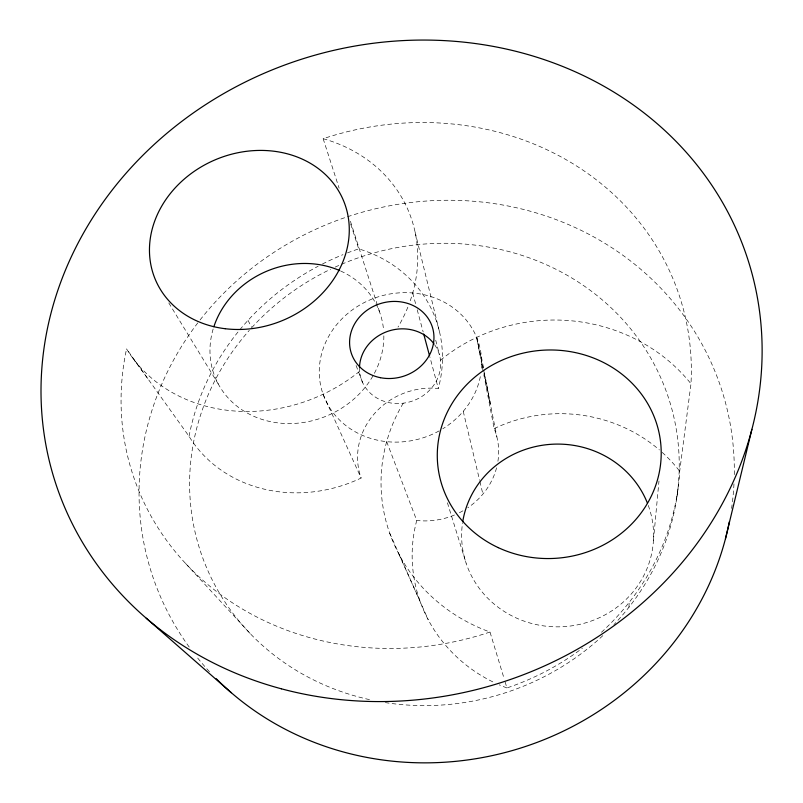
<?xml version="1.0" encoding="UTF-8"?>
<svg xmlns="http://www.w3.org/2000/svg" width="803" height="803" viewBox="0 0 803 803"><rect width="100%" height="100%" fill="white"/><g stroke="black" fill="none" stroke-linecap="round" stroke-linejoin="round"><path stroke-width="0.6" stroke-dasharray="4.01 3.01" d="M628.95 607.249L629.191 602.36M653.441 540.399L658.982 480.947M601.427 632.302A249.04 231.706 -17.6 0 0 679.699 471.241L690.981 383.764A287.514 260.383 -17.6 0 0 323.157 138.708L339.117 188.183M676.839 497.448L678.043 488.505M185.583 563.445L251.74 635.193M132.866 358.228L149.358 380.783M359.614 371.317A157.318 135.777 -23.1 0 1 126.563 348.904L189.026 436.29A137.092 122.337 -23.8 0 0 361.119 478.046A71.005 65.916 -17.6 0 1 438.318 388.481L429.846 356.883M168.781 302.922L218.306 384.055M248.017 320.337L251.53 327.182M323.087 394.243L361.119 478.046M399.081 554.512L428.28 619.856M389.676 533.142L420.009 601.066M386.675 441.65L416.737 520.454A148.364 141.94 0.8 0 0 494.598 682.731M356.09 365.485L362.565 382.459M350.67 223.977L358.69 248.86A137.092 122.337 -23.8 0 1 438.318 388.481M350.399 221.206L380.271 314.023M447.412 502.768L466.111 563.164M403.257 403.186A172.153 161.363 -3.4 0 0 490.001 632.031L504.143 678.706M505.087 681.837L506.934 687.94A249.04 231.706 -17.6 0 0 582.476 648.111M412.712 292.985L416.024 305.351M417.199 309.737L423.171 331.98M435.718 340.191L439.402 354.755M415.081 232.027L439.984 333.877M463.241 411.327L479.622 480.345M479.903 481.509L482.894 494.116M497.92 461.293A71.005 65.916 -17.6 0 0 494.176 428.591L476.641 337.401L483.165 368.085M484.209 372.993L496.876 436.952M476.641 337.401L482.934 367.834M483.938 372.702L490.482 404.351L484.42 372.522M481.378 356.612L484.179 371.297M335.112 267.118A246.3 229.588 -17.6 0 1 633.627 332.552A246.3 229.588 -17.6 0 1 613.914 624.654M602.862 635.615A246.3 229.588 -17.6 0 1 385.34 702.605M369.49 699.624A246.3 229.588 -17.6 0 1 249.342 330.324M251.761 327.634A246.3 229.588 -17.6 0 1 330.595 269.226M189.046 436.28A249.04 231.706 -17.6 0 1 318.179 266.215M322.404 264.026A249.04 231.706 -17.6 0 1 342.991 254.661M347.438 252.905A249.04 231.706 -17.6 0 1 358.71 248.86M490.001 632.031A287.514 260.383 -17.6 0 1 126.563 348.904M323.157 138.698A157.318 135.777 -23.1 0 1 409.64 302.47M407.864 307.127A157.318 135.777 -23.1 0 1 397.997 327.102M440.476 360.236A172.153 161.363 -3.4 0 1 690.992 383.764M506.934 687.94A148.364 141.94 0.8 0 1 499.245 684.839M494.176 428.591A148.364 141.94 0.8 0 1 659.404 449.931M662.174 452.37A148.364 141.94 0.8 0 1 679.699 471.241M439.111 430.91A81.906 73.966 -17.6 0 1 322.896 393.691A81.906 73.966 -17.6 0 1 391.894 293.667A81.906 73.966 -17.6 0 1 481.358 369.671M480.324 376.647A81.906 73.966 -17.6 0 1 442.794 428.762M496.565 467.818A71.005 65.916 -17.6 0 1 467.768 507.787M462.909 510.828A71.005 65.916 -17.6 0 1 458.784 513.027M454.478 514.994A71.005 65.916 -17.6 0 1 416.737 520.454M200.077 319.945A299.409 279.414 -17.6 0 1 534.407 212.383A299.409 279.414 -17.6 0 1 734.273 475.175M733.972 483.828A299.409 279.414 -17.6 0 1 731.583 508.47M209.483 671.689A299.409 279.414 -17.6 0 1 195.832 655.76M189.247 647.088A299.409 279.414 -17.6 0 1 197.849 322.816M340.703 271.043A88.491 78.343 -23.6 0 1 383.563 329.923M383.844 335.825A88.491 78.343 -23.6 0 1 285.406 423.492A88.491 78.343 -23.6 0 1 213.166 328.949M648.282 505.418A95.979 91.381 -0.6 0 1 566.828 626.42A95.979 91.381 -0.6 0 1 462.588 522.683M434.564 344.628A40.943 36.968 -17.6 0 1 411.116 401.47A40.943 36.968 -17.6 0 1 359.483 368.175"/><path stroke-width="1.2" d="M725.46 538.723L751.879 429.374M146.206 618.19L231.284 692.708M423.713 334.018L429.535 355.749M729.325 521.82A299.409 279.414 -17.6 0 1 517.965 748.888A299.409 279.414 -17.6 0 1 216.228 678.696M213.859 326.731A88.491 78.343 -23.6 0 1 339.689 270.591M462.759 521.548A95.979 91.381 -0.6 0 1 547.756 444.581A95.979 91.381 -0.6 0 1 647.449 503.21M359.513 367.091A40.943 36.968 -17.6 0 1 389.053 330.906A40.943 36.968 -17.6 0 1 433.931 343.764M281.371 688.803A363.749 327.263 -17.6 0 0 756.055 290.666A363.749 327.263 -17.6 0 0 167.245 132.987A363.749 327.263 -17.6 0 0 281.371 688.803M225.151 328.708A102.021 87.115 -22.9 0 0 345.42 205.739A102.021 87.115 -22.9 0 0 177.533 185.393A102.021 87.115 -22.9 0 0 225.151 328.708M498.261 547.636A112.018 104.249 -4.4 0 0 661.07 447.823A112.018 104.249 -4.4 0 0 488.405 367.342A112.018 104.249 -4.4 0 0 498.261 547.636M380.381 377.681A42.579 38.122 -17.6 0 0 432.646 328.056A42.579 38.122 -17.6 0 0 362.273 314.184A42.579 38.122 -17.6 0 0 380.381 377.681"/></g></svg>
